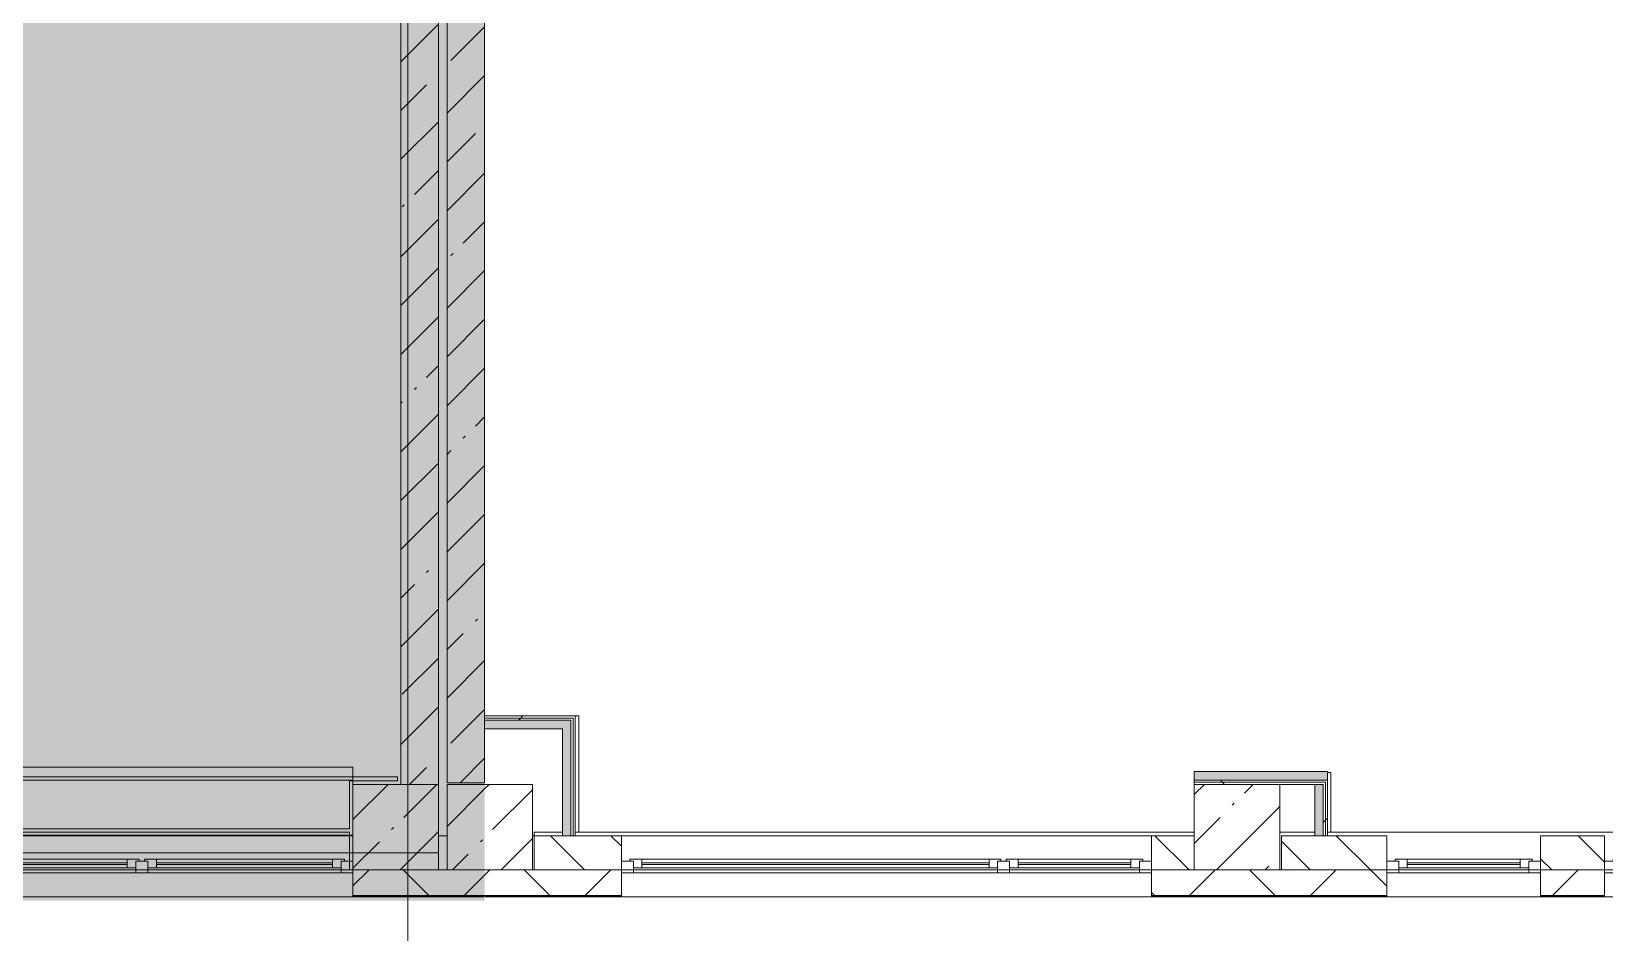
# Model space of a CAD drawing. Header units: millimetres. Extents: x -3129 to 197107, y -8553 to 29000.
# Drawn here: x 106207 to 115407, y -466 to 4803 of the extents above; entities that cross this region are included whole.
import ezdxf

# ---------------------------------------------------------------- set-up
doc = ezdxf.new("R2010")
doc.units = ezdxf.units.MM
doc.layers.add('A-DETL-GENF-6', color=7, linetype='Continuous', lineweight=9, true_color=0xc0c0c0, transparency=0.4)
for name, color, linetype, lineweight, true_color in [('A-FLOR-2', 7, 'Continuous', 5, 0xb7b7b7), ('A-FLOR-3', 7, 'Continuous', 5, 0xaaaaaa), ('A-GLAZ-2', 7, 'Continuous', 5, 0x737373), ('A-WALL-7', 7, 'Continuous', 9, 0x737373), ('A-WALL-8', 7, 'Continuous', 5, 0x737373), ('I-WALL-4', 7, 'Continuous', 5, 0xe7e7e7), ('I-WALL-5', 7, 'Continuous', 9, 0xe7e7e7), ('I-WALL-7', 7, 'Continuous', 5, 0x737373), ('S-COLS-1', 7, 'Continuous', 5, 0x737373)]:
    doc.layers.add(name, color=color, linetype=linetype, lineweight=lineweight, true_color=true_color)
for name, color, linetype, lineweight in [('A-GLAZ-1', 7, 'Continuous', 5), ('A-WALL', 7, 'Continuous', 9), ('A-WALL-6', 7, 'Continuous', 5), ('I-WALL-6', 7, 'Continuous', 5), ('S-COLS-2', 7, 'Continuous', 5), ('Оси', 7, 'Continuous', 9)]:
    doc.layers.add(name, color=color, linetype=linetype, lineweight=lineweight)
pattern_1 = [(45, (-38790, -150), (-285.123, 285.123), []), (45, (-38504.88, -150), (-285.123, 285.123), [504.031, -100.806, 16.764, -84.042])]
pattern_2 = [(45, (70097.43, 0), (-353.5534, 353.5534), []), (135, (70097.43, 0), (-353.5534, -353.5534), [])]
pattern_3 = [(45, (70097.43, 0), (-285.123, 285.123), []), (45, (70382.56, 0), (-285.123, 285.123), [504.031, -100.806, 16.764, -84.042])]
pattern_4 = [(135, (70097.43, 0), (-176.7767, -176.7767), [])]
pattern_5 = [(45, (70097.4, 0), (-530.33, 530.33), []), (135, (70097.4, 0), (-530.33, -530.33), [])]

# ---------------------------------------------------------------- blocks, each defined once
blk = doc.blocks.new('BSC_Колонна _Прямоугольная - 500х500-V90-2_1_1_птичка')
at = {"layer": 'S-COLS-2'}
h = blk.add_hatch(dxfattribs=at)
h.set_pattern_fill('FP_113', color=256, style=0, pattern_type=2)
h.set_pattern_definition(pattern_1)
h.paths.add_polyline_path([(-66.7, -250), (-30, -250), (-30, 250), (-250, 250), (-250, -250)])
h = blk.add_hatch(dxfattribs=at)
h.set_pattern_fill('FP_113', color=256, style=0, pattern_type=2)
h.set_pattern_definition(pattern_1)
h.paths.add_polyline_path([(-30, -250), (250, -250), (250, 250), (-30, 250), (-30, 80.5)])
at = {"layer": 'S-COLS-1'}
for p, q in [((-30, 250), (-250, 250)), ((-250, 250), (-250, -250)), ((-250, -250), (-30, -250))]:
    blk.add_line(p, q, dxfattribs=at)
at = {"layer": 'S-COLS-2'}
for p, q in [((250, 250), (-30, 250)), ((250, -250), (250, 250)), ((-30, -250), (250, -250))]:
    blk.add_line(p, q, dxfattribs=at)
blk = doc.blocks.new('BSC_Колонна _Прямоугольная - 500х500-V91-2_1_1_птичка')
at = {"layer": 'S-COLS-2'}
h = blk.add_hatch(dxfattribs=at)
h.set_pattern_fill('FP_114', color=256, style=0, pattern_type=2)
h.set_pattern_definition([(45, (-43160, -150), (-285.123, 285.123), []), (45, (-42874.88, -150), (-285.123, 285.123), [504.031, -100.806, 16.764, -84.042])])
h.paths.add_polyline_path([(-250, -250), (250, -250), (250, 250), (-250, 250)])
for p, q in [((250, 250), (-250, 250)), ((-250, 250), (-250, -250)), ((250, -250), (250, 250)), ((-250, -250), (250, -250))]:
    blk.add_line(p, q, dxfattribs=at)
blk = doc.blocks.new('120_Окно_СКБ_2Ст - 120_Окно_СКБ_2Ст 3100х2500 _мал_ створка слева-2_-22446420-2_1_1_птичка')
at = {"layer": 'A-GLAZ-1'}
for p, q in [((-1550, -127), (-1550, -57)), ((-1550, -57), (-1480, -57)), ((1550, -57), (-1550, -57)), ((-1480, -57), (-1480, -127)), ((-720, -87), (-1480, -87)), ((-1480, -87), (-1480, -127)), ((-1430, -137), (-1430, -87)), ((-770, -137), (-770, -87)), ((-720, -127), (-720, -57)), ((-720, -57), (-650, -57)), ((-720, -127), (-720, -87)), ((-650, -57), (-650, -127)), ((1480, -87), (-650, -87)), ((-650, -87), (-650, -127)), ((-600, -137), (-600, -87)), ((1430, -137), (1430, -87)), ((1480, -127), (1480, -57)), ((1480, -57), (1550, -57)), ((1480, -127), (1480, -87)), ((1550, -57), (1550, -127)), ((-1480, -127), (-1550, -127)), ((-1550, -127), (-1500, -127)), ((-1480, -127), (-1500, -127)), ((-1500, -127), (-1500, -137)), ((-1500, -137), (-700, -137)), ((-700, -137), (-1500, -137)), ((-1430, -107), (-770, -107)), ((-770, -117), (-1430, -117)), ((-650, -127), (-720, -127)), ((-700, -127), (-720, -127)), ((-700, -127), (-670, -127)), ((-700, -137), (-700, -127)), ((-650, -127), (-670, -127)), ((-670, -127), (-670, -137)), ((-670, -137), (1500, -137)), ((1500, -137), (-670, -137)), ((-600, -107), (1430, -107)), ((1430, -117), (-600, -117)), ((1550, -127), (1480, -127)), ((1500, -127), (1480, -127)), ((1500, -127), (1550, -127)), ((1500, -137), (1500, -127))]:
    blk.add_line(p, q, dxfattribs=at)
blk = doc.blocks.new('120_Окно_СКБ_2Ст - 120_Окно_СКБ_2Ст 2100х2400 _мал створка справа_-22446225-2_1_1_птичка')
at = {"layer": 'A-GLAZ-2'}
for p, q in [((-1050, -127), (-1050, -57)), ((-1050, -57), (-980, -57)), ((1050, -57), (-1050, -57)), ((-980, -57), (-980, -127)), ((150, -87), (-980, -87)), ((-980, -87), (-980, -127)), ((-930, -137), (-930, -87)), ((100, -137), (100, -87)), ((150, -127), (150, -57)), ((150, -57), (220, -57)), ((150, -127), (150, -87)), ((220, -57), (220, -127)), ((980, -87), (220, -87)), ((220, -87), (220, -127)), ((270, -137), (270, -87)), ((930, -137), (930, -87)), ((980, -127), (980, -57)), ((980, -57), (1050, -57)), ((980, -127), (980, -87)), ((1050, -57), (1050, -127)), ((-980, -127), (-1050, -127)), ((-1050, -127), (-1000, -127)), ((-980, -127), (-1000, -127)), ((-1000, -127), (-1000, -137)), ((-1000, -137), (170, -137)), ((170, -137), (-1000, -137)), ((-930, -107), (100, -107)), ((100, -117), (-930, -117)), ((220, -127), (150, -127)), ((170, -127), (150, -127)), ((170, -127), (200, -127)), ((170, -137), (170, -127)), ((220, -127), (200, -127)), ((200, -127), (200, -137)), ((200, -137), (1000, -137)), ((1000, -137), (200, -137)), ((270, -107), (930, -107)), ((930, -117), (270, -117)), ((1050, -127), (980, -127)), ((1000, -127), (980, -127)), ((1000, -127), (1050, -127)), ((1000, -137), (1000, -127))]:
    blk.add_line(p, q, dxfattribs=at)
blk = doc.blocks.new('120_Окно_СКБ_2Ст - 120_Окно_СКБ_2Ст 2100х2500 _мал створка СЛЕВА_-V127-2_1_1_птичка')
at = {"layer": 'A-GLAZ-1'}
for p, q in [((-1050, -127), (-1050, -57)), ((-1050, -57), (-980, -57)), ((1050, -57), (-1050, -57)), ((-980, -57), (-980, -127)), ((-220, -87), (-980, -87)), ((-980, -87), (-980, -127)), ((-930, -137), (-930, -87)), ((-270, -137), (-270, -87)), ((-220, -127), (-220, -57)), ((-220, -57), (-150, -57)), ((-220, -127), (-220, -87)), ((-150, -57), (-150, -127)), ((980, -87), (-150, -87)), ((-150, -87), (-150, -127)), ((-100, -137), (-100, -87)), ((930, -137), (930, -87)), ((980, -127), (980, -57)), ((980, -57), (1050, -57)), ((980, -127), (980, -87)), ((1050, -57), (1050, -127)), ((-980, -127), (-1050, -127)), ((-1050, -127), (-1000, -127)), ((-980, -127), (-1000, -127)), ((-1000, -127), (-1000, -137)), ((-1000, -137), (-200, -137)), ((-200, -137), (-1000, -137)), ((-930, -107), (-270, -107)), ((-270, -117), (-930, -117)), ((-150, -127), (-220, -127)), ((-200, -127), (-220, -127)), ((-200, -127), (-170, -127)), ((-200, -137), (-200, -127)), ((-150, -127), (-170, -127)), ((-170, -127), (-170, -137)), ((-170, -137), (1000, -137)), ((1000, -137), (-170, -137)), ((-100, -107), (930, -107)), ((930, -117), (-100, -117)), ((1050, -127), (980, -127)), ((1000, -127), (980, -127)), ((1000, -127), (1050, -127)), ((1000, -137), (1000, -127))]:
    blk.add_line(p, q, dxfattribs=at)
blk = doc.blocks.new('BSC_Колонна _Прямоугольная - 500х500-V163-2_1_1_птичка')
at = {"layer": 'S-COLS-2'}
h = blk.add_hatch(dxfattribs=at)
h.set_pattern_fill('FP_183', color=256, style=0, pattern_type=2)
h.set_pattern_definition([(45, (-38240, -150), (-285.123, 285.123), []), (45, (-37954.88, -150), (-285.123, 285.123), [504.031, -100.806, 16.764, -84.042])])
h.paths.add_polyline_path([(-250, -250), (250, -250), (250, 250), (-250, 250), (-250, -85.1)])
at = {"layer": 'S-COLS-1'}
for p, q in [((250, 250), (-250, 250)), ((-250, 250), (-250, -250)), ((250, -250), (250, 250)), ((-250, -250), (250, -250))]:
    blk.add_line(p, q, dxfattribs=at)
blk = doc.blocks.new('120_Окно_СКБ_1Ст - 120_Окно_СКБ_1Ст 900х2500_h_-20664874-2_1_1_птичка')
at = {"layer": 'A-GLAZ-1'}
for p, q in [((-450, -127), (-450, -57)), ((-450, -57), (-380, -57)), ((450, -57), (-450, -57)), ((-380, -57), (-380, -127)), ((380, -87), (-380, -87)), ((-380, -87), (-380, -127)), ((-330, -137), (-330, -87)), ((330, -137), (330, -87)), ((380, -127), (380, -57)), ((380, -57), (450, -57)), ((380, -127), (380, -87)), ((450, -57), (450, -127)), ((-380, -127), (-450, -127)), ((-450, -127), (-400, -127)), ((-380, -127), (-400, -127)), ((-400, -127), (-400, -137)), ((-400, -137), (400, -137)), ((400, -137), (-400, -137)), ((-330, -107), (330, -107)), ((330, -117), (-330, -117)), ((450, -127), (380, -127)), ((400, -127), (380, -127)), ((400, -127), (450, -127)), ((400, -137), (400, -127))]:
    blk.add_line(p, q, dxfattribs=at)
blk = doc.blocks.new('Зашивка приборов отопления25 - Зашивка приборов отопления-33322064-2_1_1_птичка')
at = {"layer": 'A-WALL-8'}
for p, q in [((36640, 23400), (34540, 23400)), ((34540, 23104), (34540, 23079)), ((34540, 23079), (36640, 23079)), ((36640, 23079), (34540, 23079)), ((34540, 23079), (34540, 23004)), ((34540, 23004), (36640, 23004))]:
    blk.add_line(p, q, dxfattribs=at)

msp = doc.modelspace()

# ---------------------------------------------------------------- hatches: boundary and pattern name
at = {"layer": 'A-DETL-GENF-6'}
msp.add_hatch(color=256, dxfattribs=at).paths.add_polyline_path([(103272.5, -280), (108857.4, -280), (108857.4, 23777.7), (103957.4, 23777.7), (103957.4, 27350), (73949.4, 27350), (73949.4, 15358), (69829.4, 15358), (69829.4, -280), (102344.9, -280)])
at = {"layer": 'A-WALL-6'}
h = msp.add_hatch(dxfattribs=at)
h.set_pattern_fill('FP_134', color=256, style=0, pattern_type=2)
h.set_pattern_definition(pattern_4)
h.paths.add_polyline_path([(113007.4, -100), (113007.4, 100), (112757.4, 100), (112757.4, -100)])
h.paths.add_polyline_path([(109147.4, -100), (109657.4, -100), (109657.4, 100), (109147.4, 100)])
h = msp.add_hatch(dxfattribs=at)
h.set_pattern_fill('FP_134', color=256, style=0, pattern_type=2)
h.set_pattern_definition(pattern_4)
h.paths.add_polyline_path([(115033.8, -100), (115407.4, -100), (115407.4, 100), (115033.8, 100)])
h.paths.add_polyline_path([(114133.8, -100), (114133.8, 100), (113517.4, 100), (113517.4, -100)])
h = msp.add_hatch(dxfattribs=at)
h.set_pattern_fill('FP_124', color=256, style=0, pattern_type=2)
h.set_pattern_definition(pattern_2)
h.paths.add_polyline_path([(105987.4, -250), (105987.4, -100), (104867.4, -100), (104867.4, -250), (105591.3, -250)])
h.paths.add_polyline_path([(108857.4, -250), (108857.4, -100), (108087.4, -100), (108087.4, -250), (108851.3, -250)])
h.paths.add_polyline_path([(100953.7, -250), (101007.4, -250), (101007.4, -100), (99307.2, -100), (99307.2, -250), (100489.9, -250)])
h.paths.add_polyline_path([(103107.4, -250), (103967.4, -250), (103967.4, -100), (103107.4, -100)])
h.paths.add_polyline_path([(96316.1, -250), (96507.2, -250), (96507.2, -100), (94907.4, -100), (94907.4, -250), (95852.3, -250)])
h.paths.add_polyline_path([(88907.4, -250), (88907.4, -100), (88257.4, -100), (88257.4, -250), (88432.1, -250)])
h.paths.add_polyline_path([(91707.4, -250), (92807.4, -250), (92807.4, -100), (91707.4, -100)])
h.paths.add_polyline_path([(87040.9, -250), (87357.4, -250), (87357.4, -100), (86207.4, -100), (86207.4, -250), (86577.1, -250)])
h.paths.add_polyline_path([(82867, -250), (83107.4, -250), (83107.4, -100), (81757.4, -100), (81757.4, -250), (81939.5, -250)])
h.paths.add_polyline_path([(78229.4, -250), (78657.4, -250), (78657.4, -100), (74727.4, -100), (74727.4, -250), (77301.9, -250)])
h.paths.add_polyline_path([(73827.4, -250), (73827.4, -100), (69837.4, -100), (69837.4, -250), (73591.8, -250)])
h = msp.add_hatch(dxfattribs=at)
h.set_pattern_fill('FP_124', color=256, style=0, pattern_type=2)
h.set_pattern_definition(pattern_2)
h.paths.add_polyline_path([(145797.4, -250), (145797.4, -100), (141657.4, -100), (141657.4, -250), (145010.9, -250)])
h.paths.add_polyline_path([(139445.7, -250), (140757.4, -250), (140757.4, -100), (137157.4, -100), (137157.4, -250), (137590.7, -250)])
h.paths.add_polyline_path([(128157.4, -250), (128907.4, -250), (128907.4, -100), (128157.4, -100)])
h.paths.add_polyline_path([(127007.4, -250), (127257.4, -250), (127257.4, -100), (126507.4, -100), (126507.4, -250), (126924.2, -250)])
h.paths.add_polyline_path([(131007.4, -250), (132157.4, -250), (132157.4, -100), (131007.4, -100)])
h.paths.add_polyline_path([(135257.4, -250), (136257.4, -250), (136257.4, -100), (135257.4, -100)])
h.paths.add_polyline_path([(113507.4, -250), (114133.8, -250), (114133.8, -100), (112757.4, -100), (112757.4, -250), (113475.2, -250)])
h.paths.add_polyline_path([(122007.4, -250), (123407.4, -250), (123407.4, -100), (122007.4, -100)])
h.paths.add_polyline_path([(118907.4, -250), (118907.4, -100), (117507.4, -100), (117507.4, -250), (118112.8, -250)])
h.paths.add_polyline_path([(115033.8, -250), (115407.4, -250), (115407.4, -100), (115033.8, -100)])
h.paths.add_polyline_path([(108857.4, -250), (109657.4, -250), (109657.4, -100), (108857.4, -100), (108857.4, -176.4)])
at = {"layer": 'I-WALL-4'}
msp.add_hatch(color=256, dxfattribs=at).paths.add_polyline_path([(113762.4, 100), (113762.4, 400), (113712.4, 400), (113712.4, 100)])
at = {"layer": 'I-WALL-5'}
for points in [[(109312.4, 725), (109362.4, 725), (109362.4, 775), (108857.4, 775), (108857.4, 725)], [(109362.4, 100), (109362.4, 725), (109312.4, 725), (109312.4, 100)], [(113787.4, 425), (113787.4, 475), (113007.4, 475), (113007.4, 425), (113475.2, 425)]]:
    msp.add_hatch(color=256, dxfattribs=at).paths.add_polyline_path(points)
at = {"layer": 'I-WALL-6'}
h = msp.add_hatch(dxfattribs=at)
h.set_pattern_fill('FP_132', color=256, style=0, pattern_type=2)
h.set_pattern_definition(pattern_3)
h.paths.add_polyline_path([(108367.4, 400), (108587.4, 400), (108587.4, 7400), (108367.4, 7400), (108367.4, 808.9)])
h = msp.add_hatch(dxfattribs=at)
h.set_pattern_fill('FP_132', color=256, style=0, pattern_type=2)
h.set_pattern_definition(pattern_3)
h.paths.add_polyline_path([(108637.4, 410), (108857.4, 410), (108857.4, 7380), (108637.4, 7380), (108637.4, 800.1)])
h = msp.add_hatch(dxfattribs=at)
h.set_pattern_fill('FP_228', color=256, style=0, pattern_type=2)
h.set_pattern_definition(pattern_5)
h.paths.add_polyline_path([(109374.9, 787.5), (109387.4, 787.5), (109387.4, 800), (108857.4, 800), (108857.4, 787.5)])
h = msp.add_hatch(dxfattribs=at)
h.set_pattern_fill('FP_228', color=256, style=0, pattern_type=2)
h.set_pattern_definition(pattern_5)
h.paths.add_polyline_path([(109362.4, 775), (109374.9, 775), (109374.9, 787.5), (108857.4, 787.5), (108857.4, 775)])
h = msp.add_hatch(dxfattribs=at)
h.set_pattern_fill('FP_228', color=256, style=0, pattern_type=2)
h.set_pattern_definition(pattern_5)
h.paths.add_polyline_path([(113774.9, 412.5), (113787.4, 412.5), (113787.4, 425), (113007.4, 425), (113007.4, 412.5), (113475.2, 412.5)])
h = msp.add_hatch(dxfattribs=at)
h.set_pattern_fill('FP_228', color=256, style=0, pattern_type=2)
h.set_pattern_definition(pattern_5)
h.paths.add_polyline_path([(113774.9, 400), (113774.9, 412.5), (113007.4, 412.5), (113007.4, 400), (113762.4, 400)])
h = msp.add_hatch(dxfattribs=at)
h.set_pattern_fill('FP_228', color=256, style=0, pattern_type=2)
h.set_pattern_definition(pattern_5)
h.paths.add_polyline_path([(113774.9, 100), (113774.9, 400), (113762.4, 400), (113762.4, 100)])
h = msp.add_hatch(dxfattribs=at)
h.set_pattern_fill('FP_228', color=256, style=0, pattern_type=2)
h.set_pattern_definition(pattern_5)
h.paths.add_polyline_path([(113774.9, 100), (113787.4, 100), (113787.4, 412.5), (113774.9, 412.5), (113774.9, 230.5)])

# ---------------------------------------------------------------- linework, layer by layer
at = {"layer": 'A-FLOR-2'}
for p, q in [((108347.4, 445), (105987.4, 445)), ((108067.4, 140), (108067.4, 420)), ((108067.4, 420), (108347.4, 420)), ((108347.4, 420), (108347.4, 445)), ((105987.4, 140), (108067.4, 140)), ((108067.4, 100), (108087.4, 100)), ((108587.4, 100), (108637.4, 100))]:
    msp.add_line(p, q, dxfattribs=at)
at = {"layer": 'A-FLOR-3'}
for p, q in [((109387.4, 800), (109407.4, 800)), ((109407.4, 800), (109407.4, 120)), ((113787.4, 470), (113807.4, 470)), ((113807.4, 470), (113807.4, 120)), ((109137.4, 100), (109147.4, 100))]:
    msp.add_line(p, q, dxfattribs=at)
at = {"layer": 'A-WALL'}
for p, q in [((108857.4, 787.5), (109374.9, 787.5)), ((108857.4, 775), (109362.4, 775)), ((109362.4, 775), (109362.4, 100)), ((109374.9, 787.5), (109374.9, 100)), ((113787.4, 425), (113007.4, 425)), ((113774.9, 412.5), (113007.4, 412.5)), ((113762.4, 400), (113712.4, 400)), ((113762.4, 100), (113762.4, 400)), ((113774.9, 100), (113774.9, 412.5)), ((109147.4, -100), (109657.4, -100)), ((112757.4, -100), (113007.4, -100)), ((113517.4, -100), (114133.8, -100)), ((115033.8, -100), (115407.4, -100)), ((108087.4, -250), (109657.4, -250)), ((108857.4, -253), (109657.4, -253)), ((112757.4, -250), (114133.8, -250)), ((112757.4, -253), (114133.8, -253)), ((115033.8, -250), (115407.4, -250)), ((115033.8, -253), (115407.4, -253))]:
    msp.add_line(p, q, dxfattribs=at)
at = {"layer": 'A-WALL-6'}
for p, q in [((109147.4, 100), (109147.4, -100)), ((109147.4, 100), (113007.4, 100)), ((109657.4, -258), (109657.4, 100)), ((112757.4, 100), (112757.4, -258)), ((114133.8, 100), (113517.4, 100)), ((113517.4, 100), (113517.4, -100)), ((114133.8, -258), (114133.8, 100)), ((115407.4, 100), (115033.8, 100)), ((115033.8, 100), (115033.8, -258)), ((115407.4, -258), (115407.4, 100)), ((109137.4, -100), (109147.4, -100)), ((113507.4, -100), (115033.8, -100)), ((128157.4, -258), (108857.4, -258))]:
    msp.add_line(p, q, dxfattribs=at)
at = {"layer": 'A-WALL-7'}
for p, q in [((108857.4, 800), (108857.4, 725)), ((108087.4, -253), (108851.9, -253))]:
    msp.add_line(p, q, dxfattribs=at)
at = {"layer": 'A-WALL-8'}
for p, q in [((103707.4, 100), (108067.4, 100)), ((103967.4, -100), (108087.4, -100)), ((108087.4, -100), (108087.4, -258)), ((108637.4, -100), (108587.4, -100)), ((108853, -258), (91707.4, -258))]:
    msp.add_line(p, q, dxfattribs=at)
at = {"layer": 'I-WALL-6'}
for p, q in [((109387.4, 800), (108857.4, 800)), ((109387.4, 100), (109387.4, 800)), ((108857.4, 725), (109312.4, 725)), ((109312.4, 725), (109312.4, 100)), ((113787.4, 475), (113007.4, 475)), ((113007.4, 475), (113007.4, 400)), ((113787.4, 100), (113787.4, 475)), ((113507.4, 400), (113712.4, 400)), ((113712.4, 400), (113712.4, 100)), ((109147.4, 120), (109312.4, 120)), ((109147.4, 120), (109147.4, 100)), ((109387, 120), (113007.4, 120)), ((113507.4, 120), (113712.4, 120)), ((113786.6, 120), (117507.4, 120)), ((112757.4, -100), (109657.4, -100)), ((117507.4, -100), (115407.4, -100))]:
    msp.add_line(p, q, dxfattribs=at)
at = {"layer": 'I-WALL-7'}
for p, q in [((108587.4, 400), (108587.4, 7400)), ((108637.4, 7380), (108637.4, 410)), ((108857.4, 800), (108857.4, 7380)), ((108367.4, 5270), (108367.4, 400)), ((108857.4, 410), (108857.4, 725)), ((108637.4, 410), (108857.4, 410)), ((105986.7, 120), (108067.4, 120)), ((108067.4, -100), (108067.4, 120))]:
    msp.add_line(p, q, dxfattribs=at)
at = {"layer": 'Оси'}
for p, q in [((108407.4, -4552.8), (108407.4, 7947.2)), ((96087.4, 0), (108587.4, 0))]:
    msp.add_line(p, q, dxfattribs=at)

# ---------------------------------------------------------------- block references
at = {"layer": 'A-GLAZ-1', "rotation": 180}
for name, p in [('120_Окно_СКБ_2Ст - 120_Окно_СКБ_2Ст 3100х2500 _мал_ створка слева-2_-22446420-2_1_1_птичка', (111207.4, -175)), ('120_Окно_СКБ_1Ст - 120_Окно_СКБ_1Ст 900х2500_h_-20664874-2_1_1_птичка', (114583.8, -175)), ('120_Окно_СКБ_2Ст - 120_Окно_СКБ_2Ст 2100х2500 _мал створка СЛЕВА_-V127-2_1_1_птичка', (116457.4, -175))]:
    msp.add_blockref(name, p, dxfattribs=at)
at = {"layer": 'A-GLAZ-2', "rotation": 180}
msp.add_blockref('120_Окно_СКБ_2Ст - 120_Окно_СКБ_2Ст 2100х2400 _мал створка справа_-22446225-2_1_1_птичка', (107037.4, -175), dxfattribs=at)
at = {"layer": 'A-WALL-8', "rotation": 180}
msp.add_blockref('Зашивка приборов отопления25 - Зашивка приборов отопления-33322064-2_1_1_птичка', (142627.4, 23504), dxfattribs=at)
at = {"layer": 'S-COLS-1'}
msp.add_blockref('BSC_Колонна _Прямоугольная - 500х500-V163-2_1_1_птичка', (108337.4, 150), dxfattribs=at)
at = {"layer": 'S-COLS-2'}
for name, p in [('BSC_Колонна _Прямоугольная - 500х500-V90-2_1_1_птичка', (108887.4, 150)), ('BSC_Колонна _Прямоугольная - 500х500-V91-2_1_1_птичка', (113257.4, 150))]:
    msp.add_blockref(name, p, dxfattribs=at)

doc.saveas('drawing.dxf')
